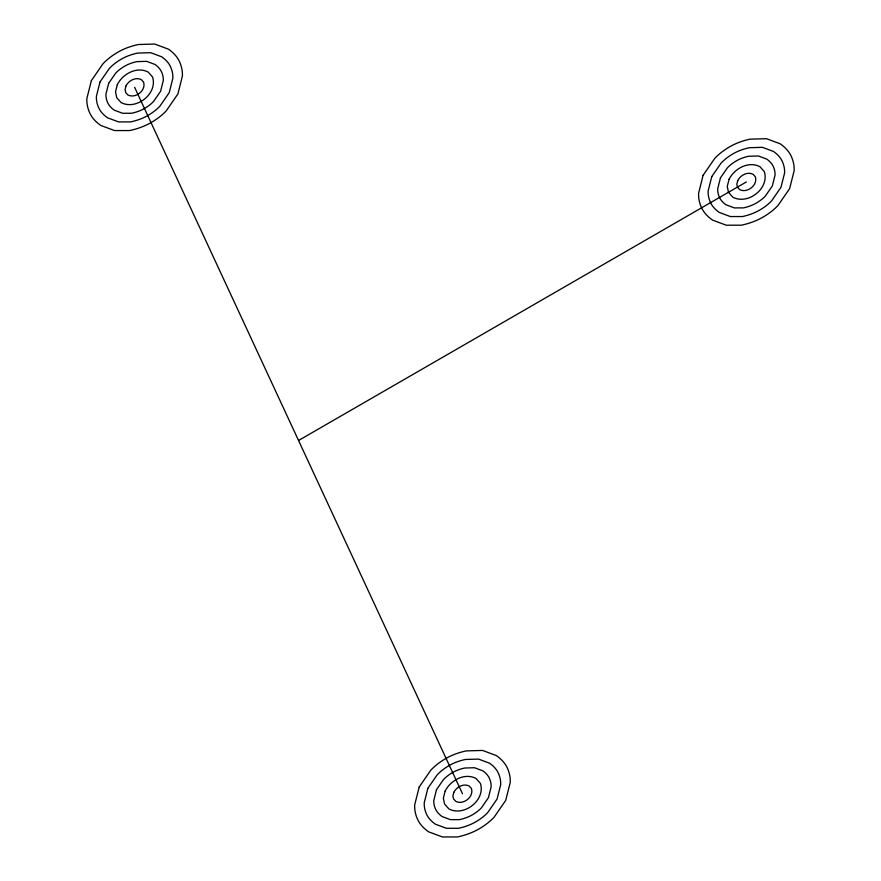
<?xml version="1.0" encoding="UTF-8"?>
<svg xmlns="http://www.w3.org/2000/svg" width="881" height="881" viewBox="0 0 881 881"><rect width="100%" height="100%" fill="white"/><g stroke="black" fill="none" stroke-linecap="round" stroke-linejoin="round"><path stroke-width="1.32" d="M298.538 440.5L746.372 181.949M134.628 87.307L462.459 793.693M91.371 80.612L86.856 98.529A88.64 51.175 0 0 0 89.84 113.164A56.593 32.674 0 0 0 100.742 125.421L114.552 130.564L129.716 130.553A60.095 34.7 0 0 0 151.014 122.624A88.64 51.175 0 0 0 166.278 110.819L177.885 94.003L182.389 76.085A88.64 51.175 0 0 0 179.405 61.45A56.593 32.674 0 0 0 168.513 49.193L154.704 44.05L138.284 44.524A56.593 32.674 0 0 0 118.23 51.99A88.64 51.175 0 0 0 102.978 63.795L91.371 80.612M100.016 81.955L96.403 96.282A70.909 40.944 0 0 0 98.793 107.989A45.272 26.144 0 0 0 107.515 117.801L118.561 121.908L130.696 121.908A48.081 27.752 0 0 0 147.733 115.565A70.909 40.944 0 0 0 159.946 106.116L169.229 92.659L172.841 78.332A70.909 40.944 0 0 0 170.451 66.626A45.272 26.144 0 0 0 161.73 56.813L150.684 52.706L137.557 53.08A45.272 26.144 0 0 0 121.512 59.049A70.909 40.944 0 0 0 109.299 68.498L100.016 81.955M108.671 83.288L105.962 94.047A53.179 30.703 0 0 0 107.757 102.824A33.963 19.602 0 0 0 114.288 110.18L122.58 113.264L131.687 113.253A36.055 20.814 0 0 0 144.462 108.495A53.179 30.703 0 0 0 153.613 101.414L160.573 91.327L163.282 80.567A53.179 30.703 0 0 0 161.498 71.79A33.963 19.602 0 0 0 154.957 64.434L146.664 61.351L136.819 61.637A33.963 19.602 0 0 0 124.783 66.119A53.179 30.703 0 0 0 115.631 73.2L108.671 83.288M117.316 84.631L115.51 91.8L116.71 97.648L121.071 102.548C136.258 110.643 158.029 93.639 152.534 76.966L148.173 72.066C136.753 66.119 122.701 73.927 117.316 84.631M125.972 85.964L125.069 89.554L125.664 92.483L127.844 94.928C135.443 98.98 146.323 90.479 143.581 82.131L141.401 79.686C135.685 76.713 128.659 80.612 125.972 85.964M419.202 786.997L414.687 804.915A88.64 51.175 0 0 0 417.682 819.55A56.593 32.674 0 0 0 428.573 831.807L442.383 836.95L457.558 836.939A60.095 34.7 0 0 0 478.857 829.01A88.64 51.175 0 0 0 494.109 817.205L505.716 800.389L510.231 782.471A88.64 51.175 0 0 0 507.247 767.836A56.593 32.674 0 0 0 496.344 755.579L482.535 750.436L466.126 750.909A56.593 32.674 0 0 0 446.072 758.376A88.64 51.175 0 0 0 430.809 770.181L419.202 786.997M427.858 788.341L424.246 802.668A70.909 40.944 0 0 0 426.635 814.374A45.272 26.144 0 0 0 435.357 824.187L446.403 828.294L458.538 828.294A48.081 27.752 0 0 0 475.575 821.951A70.909 40.944 0 0 0 487.777 812.502L497.071 799.045L500.683 784.718A70.909 40.944 0 0 0 498.283 773.011A45.272 26.144 0 0 0 489.572 763.199L478.526 759.092L465.388 759.466A45.272 26.144 0 0 0 449.343 765.435A70.909 40.944 0 0 0 437.141 774.884L427.858 788.341M436.502 789.673L433.793 800.433A53.179 30.703 0 0 0 435.588 809.21A33.963 19.602 0 0 0 442.13 816.566L450.411 819.649L459.519 819.638A36.055 20.814 0 0 0 472.293 814.881A53.179 30.703 0 0 0 481.455 807.8L488.415 797.712L491.124 786.953A53.179 30.703 0 0 0 489.329 778.176A33.963 19.602 0 0 0 482.788 770.82L474.507 767.736L464.661 768.023A33.963 19.602 0 0 0 452.625 772.505A53.179 30.703 0 0 0 443.473 779.586L436.502 789.673M445.158 791.017L443.352 798.186L444.553 804.034L448.903 808.934C464.089 817.028 485.872 800.025 480.376 783.352L476.015 778.452C464.595 772.505 450.543 780.313 445.158 791.017M453.814 792.349L452.911 795.939L453.506 798.869L455.686 801.314C463.274 805.366 474.165 796.865 471.423 788.517L469.243 786.072C463.527 783.099 456.501 786.997 453.814 792.349M703.115 175.253L698.611 193.17A88.64 51.175 0 0 0 701.595 207.806A56.593 32.674 0 0 0 712.487 220.063L726.296 225.206L741.472 225.195A60.095 34.7 0 0 0 762.77 217.266A88.64 51.175 0 0 0 778.022 205.46L789.629 188.633L794.144 170.716A88.64 51.175 0 0 0 791.16 156.091A56.593 32.674 0 0 0 780.258 143.834L766.448 138.691L750.039 139.154A56.593 32.674 0 0 0 729.986 146.62A88.64 51.175 0 0 0 714.722 158.437L703.115 175.253M711.771 176.596L708.159 190.924A70.909 40.944 0 0 0 710.549 202.63A45.272 26.144 0 0 0 719.27 212.431L730.316 216.55L742.452 216.55A48.081 27.752 0 0 0 759.488 210.196A70.909 40.944 0 0 0 771.701 200.758L780.984 187.301L784.597 172.962A70.909 40.944 0 0 0 782.207 161.256A45.272 26.144 0 0 0 773.485 151.455L762.439 147.336L749.302 147.711A45.272 26.144 0 0 0 733.267 153.69A70.909 40.944 0 0 0 721.054 163.139L711.771 176.596M720.427 177.929L717.718 188.677A53.179 30.703 0 0 0 719.502 197.454A33.963 19.602 0 0 0 726.043 204.81L734.336 207.894L743.432 207.894A36.055 20.814 0 0 0 756.217 203.137A53.179 30.703 0 0 0 765.369 196.056L772.329 185.957L775.038 175.209A53.179 30.703 0 0 0 773.243 166.432A33.963 19.602 0 0 0 766.712 159.076L758.42 155.992L748.575 156.267A33.963 19.602 0 0 0 736.538 160.749A53.179 30.703 0 0 0 727.387 167.842L720.427 177.929M729.072 179.272L727.265 186.431L728.466 192.289L732.827 197.19C748.002 205.284 769.785 188.281 764.29 171.608L759.929 166.696C748.509 160.749 734.457 168.557 729.072 179.272M737.727 180.605L736.824 184.195L737.419 187.113L739.6 189.569C747.187 193.611 758.078 185.109 755.336 176.773L753.156 174.317C747.44 171.343 740.414 175.253 737.727 180.605"/></g></svg>
